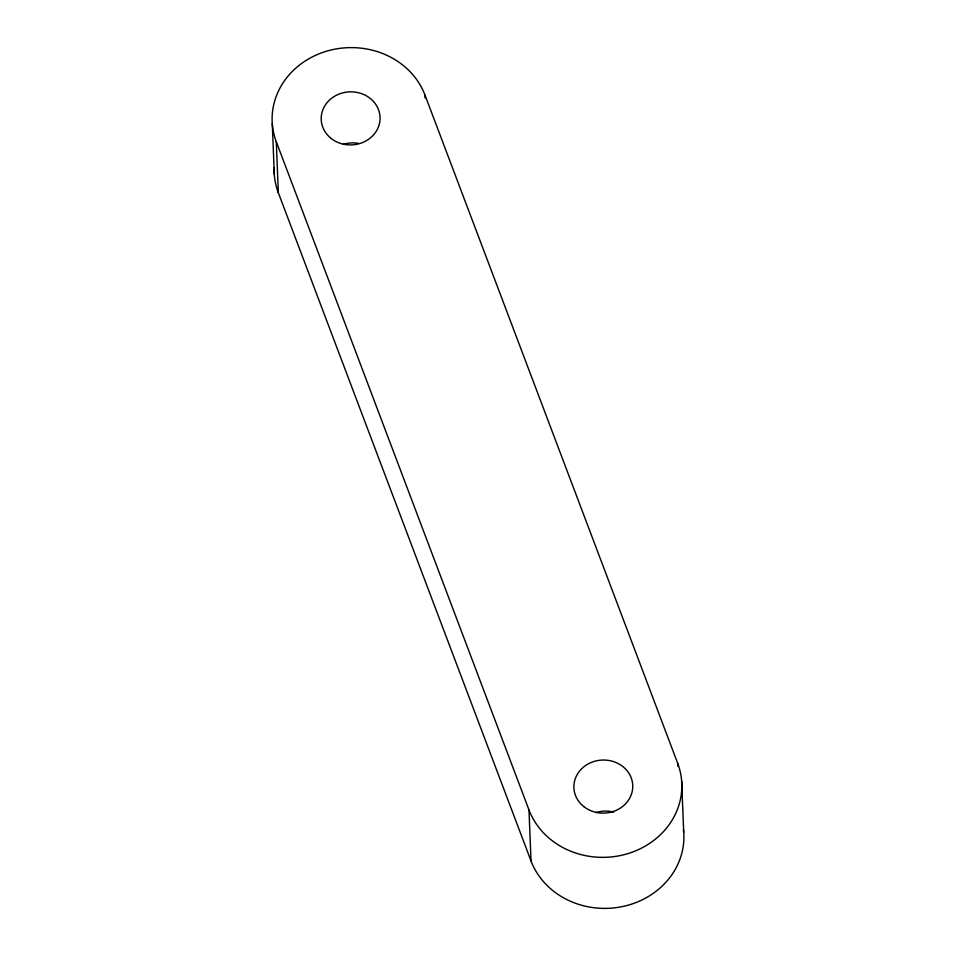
<?xml version="1.0" encoding="UTF-8"?>
<svg xmlns="http://www.w3.org/2000/svg" width="956" height="956" viewBox="0 0 956 956"><rect width="100%" height="100%" fill="white"/><g stroke="black" fill="none" stroke-linecap="round" stroke-linejoin="round"><path stroke-width="1.43" d="M683.456 829.545A78.535 70.768 -2.3 0 1 622.26 906.611A78.535 70.768 -2.3 0 1 531.022 860.95L278.339 192.765L276.284 141.715A78.535 70.768 -2.3 0 1 325.363 51.564A78.535 70.768 -2.3 0 1 424.978 95.05L677.661 763.235L677.78 766.15M276.284 141.715L528.979 809.911L531.022 860.95M681.676 781.327L683.719 832.365M424.978 95.05L425.085 97.966M272.281 123.635L274.324 174.673M278.339 192.765A78.535 70.768 -2.3 0 1 274.205 167.563M343.204 144.368A29.445 26.541 -2.3 0 1 358.416 143.352M595.899 812.564A29.445 26.541 -2.3 0 1 613.597 812.074M677.661 763.235A78.535 70.768 -2.3 0 1 628.594 853.397A78.535 70.768 -2.3 0 1 528.979 809.911M331.218 138.489A29.445 26.541 -2.3 0 0 379.508 123.336A29.445 26.541 -2.3 0 0 341.149 93.329A29.445 26.541 -2.3 0 0 331.218 138.489M583.913 806.685A29.445 26.541 -2.3 0 0 632.203 791.52A29.445 26.541 -2.3 0 0 593.843 761.514A29.445 26.541 -2.3 0 0 583.913 806.685"/></g></svg>
